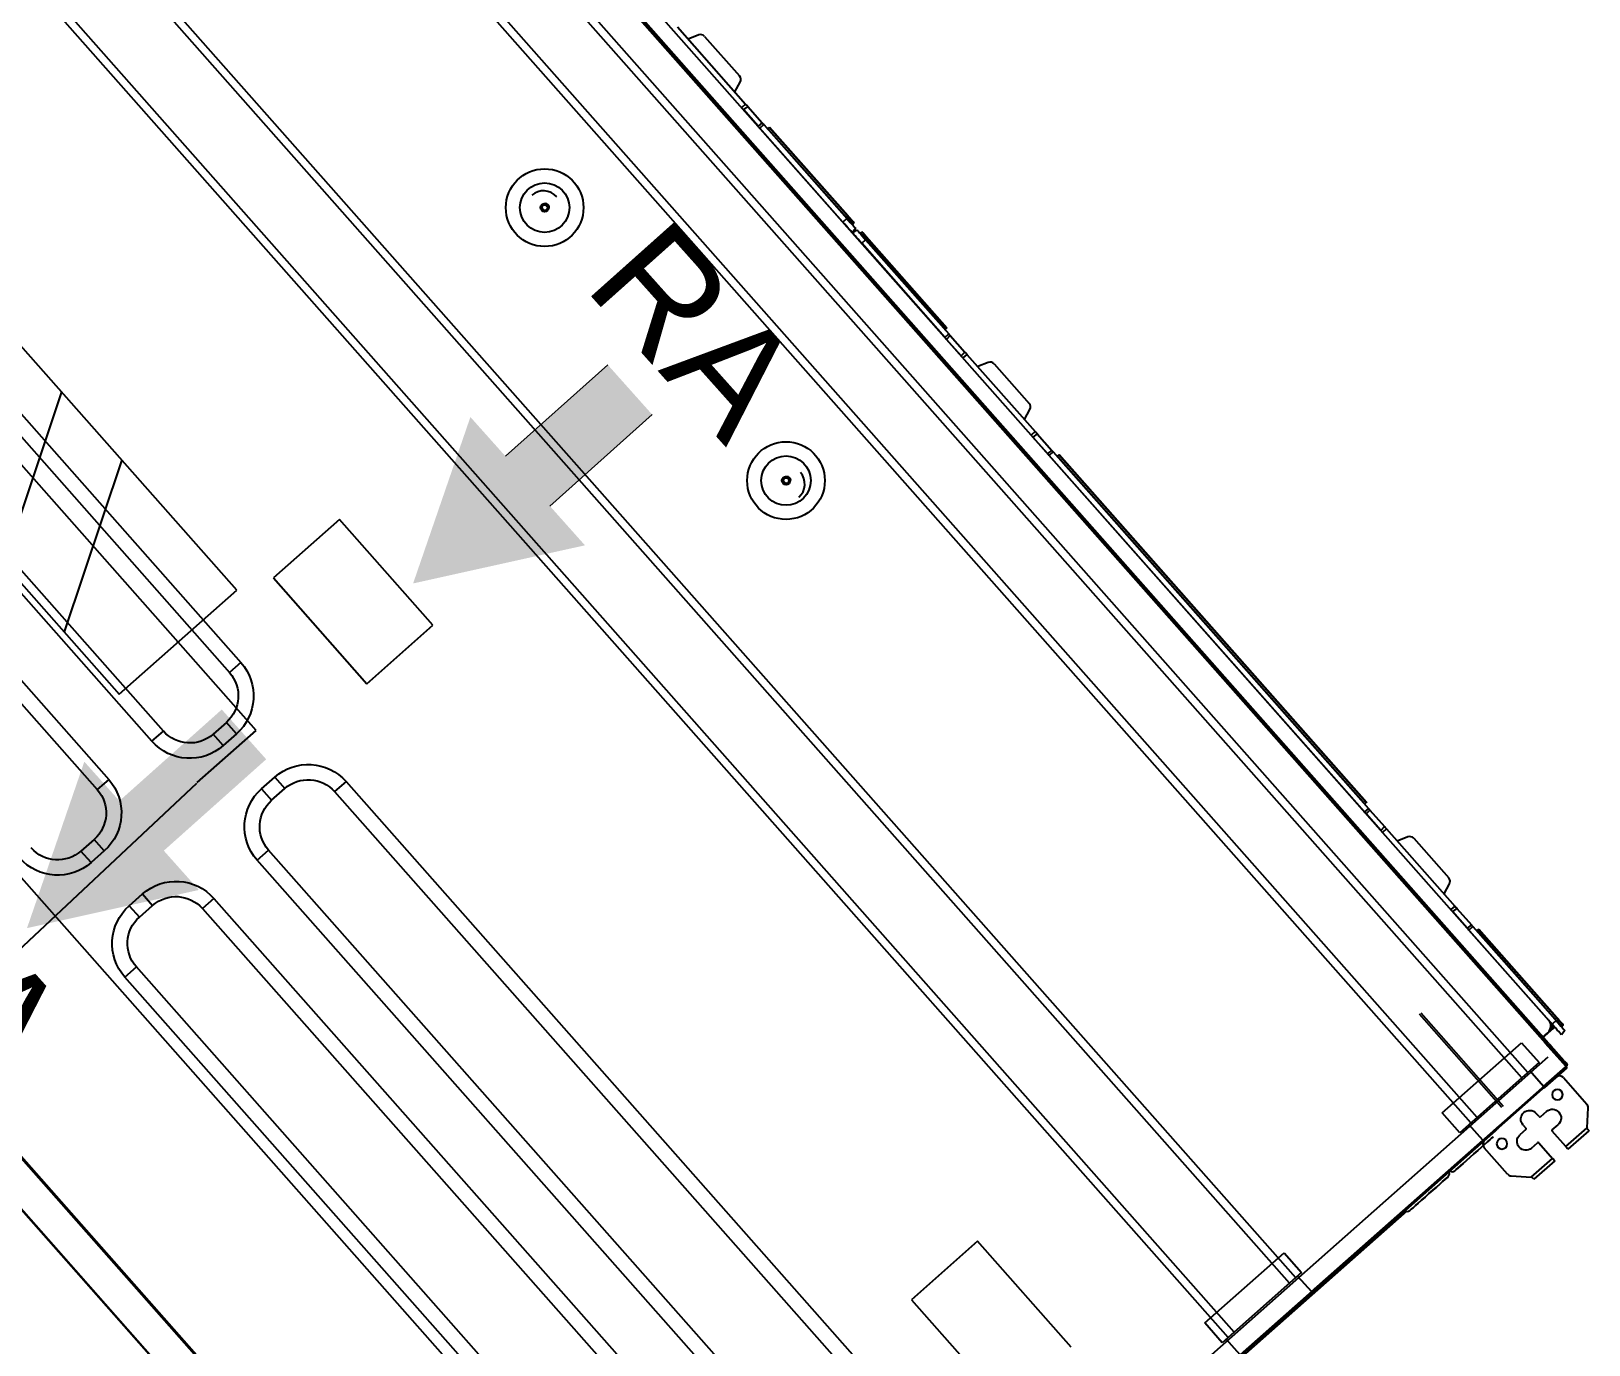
# Model space of a CAD drawing. Extents: x -678889171 to 586587, y -792238163 to 335485.
# Drawn here: x 76484 to 77366, y 41616 to 42361 of the extents above; entities that cross this region are included whole.
import ezdxf
from ezdxf.enums import TextEntityAlignment as Align

# ---------------------------------------------------------------- set-up
doc = ezdxf.new("R2010")
doc.units = 0
doc.header["$MEASUREMENT"] = 0
doc.layers.get('0').update_dxf_attribs({"color": 8})
for name, color, linetype in [('E-POW-BLOCK', 4, 'Continuous'), ('E-SWIT-AIR', 6, 'Continuous'), ('LG-AIRCON', 3, 'Continuous')]:
    doc.layers.add(name, color=color, linetype=linetype)
doc.layers.add('LATS_EQ_IDU', color=7, linetype='Continuous', lineweight=0)
doc.layers.add('Supply Duct', color=8, linetype='Continuous', lineweight=0)
doc.styles.add('LG-TEXT', font='arial.ttf')

# ---------------------------------------------------------------- blocks, each defined once
blk = doc.blocks.new('rsdftjhsrtjsrtj')
at = {"layer": 'LATS_EQ_IDU', "ltscale": 0.5, "true_color": 0x636466}
for points in [[(13305.57, 765944.21), (13343.38, 765944.39), (13343.75, 765866.62), (13373.59, 765866.76), (13325.26, 765779.49), (13276.11, 765866.29), (13305.94, 765866.44)], [(13344.77, 765651.1), (13306.95, 765650.92), (13307.33, 765573.14), (13277.49, 765572.99), (13326.65, 765486.19), (13374.97, 765573.46), (13345.14, 765573.32)]]:
    blk.add_hatch(color=251, dxfattribs=at).paths.add_polyline_path(points)
at = {"layer": 'LATS_EQ_IDU', "color": 251, "ltscale": 0.5, "true_color": 0x636466}
for p, q in [((13305.94, 765866.44), (13305.57, 765944.21)), ((13305.94, 765866.44), (13305.57, 765944.21)), ((13343.75, 765866.62), (13343.38, 765944.39)), ((13343.75, 765866.62), (13343.38, 765944.39))]:
    blk.add_line(p, q, dxfattribs=at)
at = {"layer": 'LG-AIRCON', "color": 251, "linetype": 'Continuous', "true_color": 0x636466}
for p, q in [((13199.58, 766106.64, 12.04), (13197.39, 766100.62, 12.79)), ((13202.4, 766108.62, 11.79), (13232.38, 766108.62, 11.79)), ((13237.39, 766100.62, 12.79), (13235.2, 766106.64, 12.04)), ((13265.39, 766102.12, 21.04), (13332.24, 766102.12, 21.04)), ((13265.39, 766100.92, 21.49), (13265.39, 766101.86, 21.33)), ((13332.24, 766101.86, 21.33), (13265.39, 766101.86, 21.33)), ((13332.24, 766101.86, 21.33), (13332.24, 766100.87, 21.5)), ((13337.78, 766101.86, 15.79), (13337.95, 766100.87, 15.79)), ((13344.7, 766101.86, 15.79), (13344.53, 766100.87, 15.79)), ((13350.24, 766102.12, 21.04), (13417.09, 766102.12, 21.04)), ((13350.24, 766101.86, 21.33), (13350.24, 766100.87, 21.5)), ((13417.09, 766101.86, 21.33), (13350.24, 766101.86, 21.33)), ((13417.09, 766101.86, 21.33), (13417.09, 766100.92, 21.49)), ((13447.28, 766106.64, 12.04), (13445.09, 766100.62, 12.79)), ((13450.1, 766108.62, 11.79), (13480.08, 766108.62, 11.79)), ((13485.09, 766100.62, 12.79), (13482.9, 766106.64, 12.04)), ((13513.09, 766102.12, 21.04), (13776.09, 766102.12, 21.04)), ((13513.09, 766100.92, 21.49), (13513.09, 766101.86, 21.33)), ((13776.09, 766101.86, 21.33), (13513.09, 766101.86, 21.33)), ((13776.09, 766101.86, 21.33), (13776.09, 766100.92, 21.49)), ((13806.28, 766106.64, 12.04), (13804.09, 766100.62, 12.79)), ((13809.1, 766108.62, 11.79), (13839.08, 766108.62, 11.79)), ((13844.09, 766100.62, 12.79), (13841.9, 766106.64, 12.04)), ((13872.09, 766102.12, 21.04), (13938.94, 766102.12, 21.04)), ((13872.09, 766100.92, 21.49), (13872.09, 766101.86, 21.33)), ((13938.94, 766101.86, 21.33), (13872.09, 766101.86, 21.33)), ((13938.94, 766101.86, 21.33), (13938.94, 766100.87, 21.5)), ((13944.48, 766101.86, 15.79), (13944.65, 766100.87, 15.79)), ((12741.39, 766097.62, 17.5), (13936.99, 766097.62, 17.5)), ((13188.2, 766100.62, 16.26), (13246.59, 766100.62, 16.26)), ((13246.59, 766100.62, 16.26), (13246.59, 766097.62, 16.79)), ((13248.35, 766100.62, 16.73), (13248.09, 766097.62, 17.19)), ((13260.55, 766097.62, 24.39), (13248.09, 766097.62, 17.19)), ((13248.35, 766100.62, 16.73), (13260.82, 766100.62, 23.93)), ((13260.82, 766100.62, 23.93), (13260.55, 766097.62, 24.39)), ((13262.05, 766100.62, 24.26), (13262.05, 766097.62, 24.79)), ((13262.05, 766100.62, 24.26), (13333.24, 766100.62, 24.26)), ((13333.24, 766097.62, 24.79), (13262.05, 766097.62, 24.79)), ((13265.39, 766100.87, 21.5), (13332.24, 766100.87, 21.5)), ((13333.24, 766100.62, 24.26), (13333.24, 766097.62, 24.79)), ((13340.71, 766100.62, 16.79), (13341.24, 766097.62, 16.79)), ((13341.24, 766097.62, 16.79), (13341.77, 766100.62, 16.79)), ((13349.24, 766100.62, 24.26), (13420.43, 766100.62, 24.26)), ((13349.24, 766097.62, 24.79), (13349.24, 766100.62, 24.26)), ((13420.43, 766097.62, 24.79), (13349.24, 766097.62, 24.79)), ((13350.24, 766100.87, 21.5), (13417.1, 766100.87, 21.5)), ((13420.43, 766097.62, 24.79), (13420.43, 766100.62, 24.26)), ((13421.93, 766097.62, 24.39), (13421.67, 766100.62, 23.93)), ((13421.67, 766100.62, 23.93), (13434.13, 766100.62, 16.73)), ((13434.4, 766097.62, 17.19), (13421.93, 766097.62, 24.39)), ((13434.4, 766097.62, 17.19), (13434.13, 766100.62, 16.73)), ((13435.9, 766100.62, 16.26), (13435.9, 766097.62, 16.79)), ((13435.9, 766100.62, 16.26), (13494.29, 766100.62, 16.26)), ((13494.29, 766100.62, 16.26), (13494.29, 766097.62, 16.79)), ((13496.05, 766100.62, 16.73), (13495.79, 766097.62, 17.19)), ((13508.25, 766097.62, 24.39), (13495.79, 766097.62, 17.19)), ((13496.05, 766100.62, 16.73), (13508.52, 766100.62, 23.93)), ((13508.52, 766100.62, 23.93), (13508.25, 766097.62, 24.39)), ((13509.75, 766100.62, 24.26), (13779.43, 766100.62, 24.26)), ((13509.75, 766100.62, 24.26), (13509.75, 766097.62, 24.79)), ((13779.43, 766097.62, 24.79), (13509.75, 766097.62, 24.79)), ((13513.09, 766100.87, 21.5), (13776.1, 766100.87, 21.5)), ((13779.43, 766100.62, 24.26), (13779.43, 766097.62, 24.79)), ((13780.67, 766100.62, 23.93), (13780.93, 766097.62, 24.39)), ((13780.67, 766100.62, 23.93), (13793.13, 766100.62, 16.73)), ((13793.4, 766097.62, 17.19), (13780.93, 766097.62, 24.39)), ((13793.13, 766100.62, 16.73), (13793.4, 766097.62, 17.19)), ((13794.9, 766100.62, 16.26), (13794.9, 766097.62, 16.79)), ((13794.9, 766100.62, 16.26), (13853.29, 766100.62, 16.26)), ((13853.29, 766100.62, 16.26), (13853.29, 766097.62, 16.79)), ((13855.05, 766100.62, 16.73), (13854.79, 766097.62, 17.19)), ((13867.25, 766097.62, 24.39), (13854.79, 766097.62, 17.19)), ((13855.05, 766100.62, 16.73), (13867.52, 766100.62, 23.93)), ((13867.52, 766100.62, 23.93), (13867.25, 766097.62, 24.39)), ((13868.75, 766100.62, 24.26), (13939.94, 766100.62, 24.26)), ((13868.75, 766100.62, 24.26), (13868.75, 766097.62, 24.79)), ((13939.94, 766097.62, 24.79), (13868.75, 766097.62, 24.79)), ((13872.09, 766100.87, 21.5), (13938.94, 766100.87, 21.5)), ((13939.94, 766100.62, 24.26), (13939.94, 766097.62, 24.79)), ((13942.19, 766094.62, 15.7), (13941.39, 766094.62, 15.7)), ((13942.19, 766087.82, 15.7), (13942.19, 766094.62, 15.7)), ((13947.41, 766100.62, 16.79), (13947.94, 766097.62, 16.79)), ((12715.39, 766088.42, 36.9), (13962.99, 766088.42, 36.9)), ((13962.99, 766087.62, 37.7), (12715.39, 766087.62, 37.7)), ((13946.99, 766089.02, -313.5), (12731.39, 766089.02, -313.5)), ((12736.39, 766088.62, 17.5), (13941.99, 766088.62, 17.5)), ((13941.99, 766088.62, 17.5), (13941.99, 766092.62, 17.5)), ((13963.19, 766087.62, 36.1), (13945.39, 766087.62, 36.1)), ((13946.99, 766088.42, -313.5), (13946.99, 766089.02, -313.5)), ((13947.99, 766088.42, -314.5), (13947.99, 766089.02, -314.5)), ((13948.99, 766089.02, -315.5), (13948.99, 766088.42, -315.5)), ((13959.99, 766089.02, -315.5), (13948.99, 766089.02, -315.5)), ((13959.99, 766088.42, -315.5), (13959.99, 766089.02, -315.5)), ((13962.99, 766089.02, -318.5), (13962.99, 766088.42, -318.5)), ((13962.99, 766087.62, 37.7), (13962.99, 766087.42, 37.7)), ((13963.19, 766087.42, 37.7), (13962.99, 766087.42, 37.7)), ((13963.19, 766088.42, -307.5), (13963.19, 766087.62, -307.5)), ((13963.19, 766087.62, -316.5), (13963.79, 766087.62, -316.5)), ((13963.19, 766087.62, 36.1), (13963.19, 766086.62, 36.1)), ((13963.19, 766070.62, 37.7), (13963.19, 766087.42, 37.7)), ((13963.19, 766086.62, 36.9), (13963.19, 765399.02, 36.9)), ((13963.79, 765900.22, -313.5), (13963.79, 766084.62, -313.5)), ((13963.99, 766087.42, 36.9), (13963.99, 766070.62, 36.9)), ((13936.39, 766017.62, 39.7), (13936.39, 766077.62, 39.7)), ((13936.39, 766077.62, 39.7), (13951.39, 766077.62, 39.7)), ((13951.39, 766077.62, 39.7), (13951.39, 766017.62, 39.7)), ((13952.39, 765402.02, 36.9), (13952.39, 766083.62, 36.9)), ((13963.99, 766079.42, 6.2), (13963.99, 766069.92, 6.2)), ((13966.99, 766082.42, 6.2), (13986.95, 766082.42, 6.2)), ((13997.09, 766073.52, 6.2), (13989.07, 766081.54, 6.2)), ((13951.39, 766069.15, 37.7), (12726.99, 766069.15, 37.7)), ((13963.19, 766070.62, 37.7), (13951.39, 766070.62, 37.7)), ((13962.69, 766069.42, 6.2), (13963.49, 766069.42, 6.2)), ((13997.09, 766057.42, 6.2), (13997.09, 766073.52, 6.2)), ((13998.99, 766073.22, 4.3), (13998.99, 766057.42, 4.3)), ((13951.39, 766064.53, 29.7), (12726.99, 766064.53, 29.7)), ((13974.89, 766062.42, 6.2), (13974.89, 766057.92, 6.2)), ((13984.89, 766057.92, 6.2), (13984.89, 766062.42, 6.2)), ((13974.39, 766057.42, 6.2), (13971.89, 766057.42, 6.2)), ((13997.09, 766057.42, 6.2), (13985.39, 766057.42, 6.2)), ((13885.89, 766046.02, -92.7), (13956.39, 766046.02, -92.7)), ((13956.39, 766045.02, -91.7), (13885.89, 766045.02, -91.7)), ((13971.89, 766047.42, 6.2), (13974.39, 766047.42, 6.2)), ((13974.89, 766046.92, 6.2), (13974.89, 766042.42, 6.2)), ((13984.89, 766042.42, 6.2), (13984.89, 766046.92, 6.2)), ((13985.39, 766047.42, 6.2), (13997.09, 766047.42, 6.2)), ((13997.09, 766031.32, 6.2), (13997.09, 766047.42, 6.2)), ((13998.99, 766047.42, 4.3), (13998.99, 766031.62, 4.3)), ((13962.69, 766035.42, 6.2), (13963.49, 766035.42, 6.2)), ((13963.99, 766025.42, 6.2), (13963.99, 766034.92, 6.2)), ((13963.99, 766033.22, -91.7), (13963.99, 765837.22, -91.7)), ((13989.07, 766023.29, 6.2), (13997.09, 766031.32, 6.2)), ((13951.39, 766030.7, 29.7), (12726.99, 766030.7, 29.7)), ((13951.39, 766026.08, 37.7), (12726.99, 766026.08, 37.7)), ((13963.19, 766024.62, 37.7), (13951.39, 766024.62, 37.7)), ((13963.19, 765895.02, 37.7), (13963.19, 766024.62, 37.7)), ((13963.99, 766024.62, 36.9), (13963.99, 765895.02, 36.9)), ((13986.95, 766022.42, 6.2), (13966.99, 766022.42, 6.2)), ((13951.39, 766017.62, 39.7), (13936.39, 766017.62, 39.7)), ((13964.79, 765965.72, -313.4), (13964.79, 765826.22, -313.4)), ((13951.39, 765893.55, 37.7), (12726.99, 765893.55, 37.7)), ((13936.39, 765898.02, 39.7), (13951.39, 765898.02, 39.7)), ((13936.39, 765838.02, 39.7), (13936.39, 765898.02, 39.7)), ((13951.39, 765898.02, 39.7), (13951.39, 765838.02, 39.7)), ((13951.39, 765895.02, 37.7), (13963.19, 765895.02, 37.7)), ((13951.39, 765888.93, 29.7), (12726.99, 765888.93, 29.7)), ((13951.39, 765847.1, 29.7), (12726.99, 765847.1, 29.7)), ((13951.39, 765842.48, 37.7), (12726.99, 765842.48, 37.7)), ((13951.39, 765838.02, 39.7), (13936.39, 765838.02, 39.7)), ((13963.19, 765841.02, 37.7), (13951.39, 765841.02, 37.7)), ((13270.49, 765772.22, 38.7), (13270.49, 765722.22, 38.7)), ((13350.49, 765772.22, 38.7), (13270.49, 765772.22, 38.7)), ((13350.49, 765722.22, 38.7), (13350.49, 765772.22, 38.7)), ((13816.49, 765772.22, 38.7), (13816.49, 765722.22, 38.7)), ((13896.49, 765772.22, 38.7), (13816.49, 765772.22, 38.7)), ((13270.49, 765722.22, 38.7), (13350.49, 765722.22, 38.7)), ((13816.49, 765722.22, 38.7), (13896.49, 765722.22, 38.7)), ((12834.39, 765676.68, 32.7), (13294.19, 765676.68, 32.7)), ((13294.19, 765676.68, 32.7), (13294.19, 765668.02, 37.7)), ((13384.19, 765676.68, 32.7), (13843.99, 765676.68, 32.7)), ((13384.19, 765676.68, 32.7), (13384.19, 765668.02, 37.7)), ((12834.39, 765668.02, 37.7), (13294.19, 765668.02, 37.7)), ((13384.19, 765668.02, 37.7), (13843.99, 765668.02, 37.7)), ((13314.19, 765648.02, 37.7), (13314.19, 765638.02, 37.7)), ((13322.85, 765648.02, 32.7), (13314.19, 765648.02, 37.7)), ((13322.85, 765648.02, 32.7), (13322.85, 765638.02, 32.7)), ((13355.53, 765638.02, 32.7), (13355.53, 765648.02, 32.7)), ((13355.53, 765648.02, 32.7), (13364.19, 765648.02, 37.7)), ((13364.19, 765638.02, 37.7), (13364.19, 765648.02, 37.7)), ((13322.85, 765638.02, 32.7), (13314.19, 765638.02, 37.7)), ((13355.53, 765638.02, 32.7), (13364.19, 765638.02, 37.7)), ((13294.19, 765618.02, 37.7), (12834.39, 765618.02, 37.7)), ((13294.19, 765609.35, 32.7), (13294.19, 765618.02, 37.7)), ((13384.19, 765609.35, 32.7), (13384.19, 765618.02, 37.7)), ((13843.99, 765618.02, 37.7), (13384.19, 765618.02, 37.7)), ((13294.19, 765609.35, 32.7), (12834.39, 765609.35, 32.7)), ((13843.99, 765609.35, 32.7), (13384.19, 765609.35, 32.7)), ((12834.39, 765576.68, 32.7), (13294.19, 765576.68, 32.7)), ((13294.19, 765576.68, 32.7), (13294.19, 765568.02, 37.7)), ((13384.19, 765576.68, 32.7), (13384.19, 765568.02, 37.7)), ((13384.19, 765576.68, 32.7), (13843.99, 765576.68, 32.7)), ((12834.39, 765568.02, 37.7), (13294.19, 765568.02, 37.7)), ((13384.19, 765568.02, 37.7), (13843.99, 765568.02, 37.7)), ((13322.85, 765548.02, 32.7), (13314.19, 765548.02, 37.7)), ((13314.19, 765548.02, 37.7), (13314.19, 765538.02, 37.7)), ((13322.85, 765548.02, 32.7), (13322.85, 765538.02, 32.7)), ((13355.53, 765538.02, 32.7), (13355.53, 765548.02, 32.7)), ((13355.53, 765548.02, 32.7), (13364.19, 765548.02, 37.7)), ((13364.19, 765538.02, 37.7), (13364.19, 765548.02, 37.7)), ((13322.85, 765538.02, 32.7), (13314.19, 765538.02, 37.7)), ((13355.53, 765538.02, 32.7), (13364.19, 765538.02, 37.7)), ((13384.19, 765509.35, 32.7), (13384.19, 765518.02, 37.7)), ((13843.99, 765518.02, 37.7), (13384.19, 765518.02, 37.7)), ((12736.19, 765502.62, 36.9), (13942.19, 765502.62, 36.9)), ((13843.99, 765509.35, 32.7), (13384.19, 765509.35, 32.7)), ((12715.39, 765398.02, 37.7), (13962.99, 765398.02, 37.7)), ((13962.99, 765397.22, 36.9), (12715.39, 765397.22, 36.9)), ((13941.39, 765378.22, 18.5), (12736.39, 765378.22, 18.5)), ((13938.99, 765378.02, 17.5), (12739.39, 765378.02, 17.5))]:
    blk.add_line(p, q, dxfattribs=at)
at = {"layer": 'LG-AIRCON', "color": 251, "linetype": 'Continuous', "true_color": 0x636466, "extrusion": (0, 0, -1)}
for centre in [(-13971.89, 766073.42, -6.2), (-13971.89, 766031.42, -6.2)]:
    blk.add_circle(centre, 3, dxfattribs=at)
at = {"layer": 'LG-AIRCON', "color": 251, "linetype": 'Continuous', "true_color": 0x636466, "extrusion": (1, 0, 0)}
for centre in [(766015.72, -294.4, 13965.69), (765981.72, -294.4, 13965.69)]:
    blk.add_circle(centre, 14.5, dxfattribs=at)
at = {"layer": 'LG-AIRCON', "color": 251, "linetype": 'Continuous', "true_color": 0x636466}
for centre, radius in [((13215.09, 765976.42, 37.7), 22), ((13421.58, 765976.42, 37.7), 22), ((13215.09, 765976.42, 29.7), 14), ((13421.58, 765976.42, 29.7), 14), ((13215.09, 765976.42, 31.7), 2.4), ((13421.58, 765976.42, 31.7), 2.4), ((13215.09, 765976.42, 31.7), 1.6), ((13421.58, 765976.42, 31.7), 1.6)]:
    blk.add_circle(centre, radius, dxfattribs=at)
at = {"layer": 'LG-AIRCON', "color": 251, "linetype": 'Continuous', "true_color": 0x636466, "extrusion": (0, 1.53444e-06, -1)}
for centre in [(-13215.09, 765977.04, -28.41), (-13215.09, 765977.04, -26.11)]:
    blk.add_circle(centre, 2, dxfattribs=at)
at = {"layer": 'LG-AIRCON', "color": 251, "linetype": 'Continuous', "true_color": 0x636466, "extrusion": (0, -1.53444e-06, 1)}
for centre in [(13421.58, 765977.04, 28.41), (13421.58, 765977.04, 26.11)]:
    blk.add_circle(centre, 2, dxfattribs=at)
at = {"layer": 'LG-AIRCON', "color": 251, "linetype": 'Continuous', "true_color": 0x636466, "extrusion": (-1, 0, 0)}
for centre, radius, start, end in [((-766101.82, 21.04, -13265.39), 0.3, 99.46232, 180), ((-766101.82, 21.04, -13332.24), 0.3, 99.46232, 180), ((-766101.82, 21.04, -13513.09), 0.3, 99.46232, 180), ((-766101.82, 21.04, -13872.09), 0.3, 99.46232, 180), ((-766101.82, 21.04, -13938.94), 0.3, 99.46232, 180), ((-766100.92, 21.79, -13332.24), 0.3, 279.46232, 360), ((-766100.92, 21.79, -13938.94), 0.3, 279.46232, 360), ((-766094.62, 12.7, -13941.39), 3, 90, 180), ((-766088.62, 17.7, -13941.99), 0.2, 270, 0)]:
    blk.add_arc(centre, radius, start, end, dxfattribs=at)
at = {"layer": 'LG-AIRCON', "color": 251, "linetype": 'Continuous', "true_color": 0x636466, "extrusion": (0, 1, 0)}
for centre, radius, start, end in [((-13332.24, 15.79, 766102.12), 5.25, 90, 180), ((-13350.24, 15.79, 766102.12), 5.25, 0, 90), ((-13938.94, 15.79, 766102.12), 5.25, 90, 180), ((-13262.05, 21.79, 766100.62), 2.47, 60, 90), ((-13332.24, 15.79, 766100.87), 5.71, 90, 180), ((-13333.24, 16.79, 766100.62), 7.47, 90, 180), ((-13349.24, 16.79, 766100.62), 7.47, 0, 90), ((-13350.24, 15.79, 766100.87), 5.71, 0, 90), ((-13420.43, 21.79, 766100.62), 2.47, 90, 120), ((-13509.75, 21.79, 766100.62), 2.47, 60, 90), ((-13779.43, 21.79, 766100.62), 2.47, 90, 120), ((-13868.75, 21.79, 766100.62), 2.47, 60, 90), ((-13938.94, 15.79, 766100.87), 5.71, 90, 180), ((-13939.94, 16.79, 766100.62), 7.47, 90, 180), ((-13946.99, -314.5, 766089.02), 1, 90, 180), ((-13959.99, -318.5, 766089.02), 3, 90, 180), ((-13960.19, -307.5, 766088.42), 3, 90, 180), ((-13963.19, 36.9, 766087.42), 0.8, 90, 180), ((-13997.09, 4.3, 766073.22), 1.9, 99.08472, 180), ((-13997.09, 4.3, 766047.42), 1.9, 90, 180), ((-13963.19, 36.9, 766024.62), 0.8, 90, 180)]:
    blk.add_arc(centre, radius, start, end, dxfattribs=at)
at = {"layer": 'LG-AIRCON', "color": 251, "linetype": 'Continuous', "true_color": 0x636466, "extrusion": (0, -1, 0)}
for centre, radius, start, end in [((13332.24, 15.79, -766101.86), 5.54, 0, 90), ((13350.24, 15.79, -766101.86), 5.54, 90, 180), ((13938.94, 15.79, -766101.86), 5.54, 0, 90), ((13246.59, 19.79, -766100.62), 3.53, 270, 300), ((13262.05, 21.79, -766097.62), 3, 90, 120), ((13333.24, 16.79, -766097.62), 8, 0, 90), ((13349.24, 16.79, -766097.62), 8, 90, 180), ((13420.43, 21.79, -766097.62), 3, 60, 90), ((13435.9, 19.79, -766100.62), 3.53, 240, 270), ((13494.29, 19.79, -766100.62), 3.53, 270, 300), ((13509.75, 21.79, -766097.62), 3, 90, 120), ((13779.43, 21.79, -766097.62), 3, 60, 90), ((13794.9, 19.79, -766100.62), 3.53, 240, 270), ((13853.29, 19.79, -766100.62), 3.53, 270, 300), ((13868.75, 21.79, -766097.62), 3, 90, 120), ((13939.94, 16.79, -766097.62), 8, 0, 90), ((13948.99, -314.5, -766089.02), 1, 180, 270), ((13963.19, 36.9, -766070.62), 0.8, 0, 90), ((13997.09, 4.3, -766057.42), 1.9, 0, 90), ((13962.99, -91.7, -766033.22), 1, 0, 90), ((13997.09, 4.3, -766031.62), 1.9, 0, 80.91528), ((13963.19, 36.9, -765895.02), 0.8, 0, 90)]:
    blk.add_arc(centre, radius, start, end, dxfattribs=at)
at = {"layer": 'LG-AIRCON', "color": 251, "linetype": 'Continuous', "true_color": 0x636466}
for centre, radius, start, end in [((13337.49, 766101.82, 15.79), 0.3, 9.46232, 90), ((13345, 766101.82, 15.79), 0.3, 90, 170.53768), ((13944.19, 766101.82, 15.79), 0.3, 9.46232, 90), ((13338.25, 766100.92, 15.79), 0.3, 189.46232, 270), ((13344.24, 766100.92, 15.79), 0.3, 270, 350.53768), ((13936.99, 766092.62, 17.5), 5, 0, 90), ((13938.99, 766094.62, -303.5), 3, 0, 90), ((13944.95, 766100.92, 15.79), 0.3, 189.46232, 270), ((13966.99, 766079.42, 6.2), 3, 90, 180), ((13986.95, 766079.42, 6.2), 3, 45, 90), ((13974.39, 766057.92, 6.2), 0.5, 270, 0), ((13985.39, 766057.92, 6.2), 0.5, 180, 270), ((13974.39, 766046.92, 6.2), 0.5, 0, 90), ((13985.39, 766046.92, 6.2), 0.5, 90, 180), ((13966.99, 766025.42, 6.2), 3, 180, 270), ((13986.95, 766025.42, 6.2), 3, 270, 315), ((13963.69, 766001.22, -294.4), 2, 270, 0), ((13963.69, 765996.22, -294.4), 2, 0, 90), ((13963.69, 765967.22, -294.4), 2, 270, 0)]:
    blk.add_arc(centre, radius, start, end, dxfattribs=at)
at = {"layer": 'LG-AIRCON', "color": 251, "linetype": 'Continuous', "true_color": 0x636466, "extrusion": (1, 0, 0)}
for centre, radius, start, end in [((766101.82, 21.04, 13350.24), 0.3, 0, 80.53768), ((766101.82, 21.04, 13417.09), 0.3, 0, 80.53768), ((766101.82, 21.04, 13776.09), 0.3, 0, 80.53768), ((766100.92, 21.79, 13350.24), 0.3, 180, 260.53768), ((766094.62, 12.7, 13942.19), 3, 0, 90), ((766087.62, 36.9, 13962.99), 0.8, 0, 90), ((766084.62, -316.5, 13963.79), 3, 0, 90)]:
    blk.add_arc(centre, radius, start, end, dxfattribs=at)
at = {"layer": 'LG-AIRCON', "color": 251, "linetype": 'Continuous', "true_color": 0x636466, "extrusion": (0, 0, -1)}
for centre, radius, start, end in [((-13963.49, 766069.92, -6.2), 0.5, 180, 270), ((-13979.89, 766062.42, -6.2), 5, 0, 180), ((-13971.89, 766052.42, -6.2), 5, 270, 90), ((-13979.89, 766042.42, -6.2), 5, 180, 0), ((-13963.49, 766034.92, -6.2), 0.5, 90, 180), ((-13294.19, 765648.02, -37.7), 20, 90, 180), ((-13384.19, 765648.02, -37.7), 20, 0, 90), ((-13294.19, 765638.02, -37.7), 20, 180, 270), ((-13384.19, 765638.02, -37.7), 20, 270, 0), ((-13294.19, 765548.02, -37.7), 20, 90, 180), ((-13384.19, 765548.02, -37.7), 20, 0, 90), ((-13294.19, 765538.02, -37.7), 20, 180, 270), ((-13384.19, 765538.02, -37.7), 20, 270, 0)]:
    blk.add_arc(centre, radius, start, end, dxfattribs=at)
at = {"layer": 'LG-AIRCON', "color": 251, "linetype": 'Continuous', "true_color": 0x636466, "extrusion": (0, -1.53444e-06, 1)}
for centre, start, end in [((13214.99, 765975.61, 28.41), 90, 180), ((13423.48, 765975.61, 28.41), 0, 90)]:
    blk.add_arc(centre, 10, start, end, dxfattribs=at)
at = {"layer": 'LG-AIRCON', "color": 251, "linetype": 'Continuous', "true_color": 0x636466, "extrusion": (0, -3.63163e-16, -1)}
for centre, start, end in [((-13294.19, 765648.02, -32.7), 90, 180), ((-13384.19, 765648.02, -32.7), 0, 90), ((-13294.19, 765638.02, -32.7), 180, 270), ((-13384.19, 765638.02, -32.7), 270, 0), ((-13294.19, 765548.02, -32.7), 90, 180), ((-13384.19, 765548.02, -32.7), 0, 90), ((-13294.19, 765538.02, -32.7), 180, 270), ((-13384.19, 765538.02, -32.7), 270, 0)]:
    blk.add_arc(centre, 28.66, start, end, dxfattribs=at)
at = {"layer": 'LG-AIRCON', "color": 251, "linetype": 'Continuous', "true_color": 0x636466, "extrusion": (-2.13653e-16, 0.124035, 0.992278)}
for centre, major_axis, start_param, end_param in [((13202.4, 766105.62, 12.16), (0, 3, -0.37), 0, 1.22173), ((13232.38, 766105.62, 12.16), (0, -3, 0.37), 1.919862, 3.141593), ((13450.1, 766105.62, 12.16), (0, 3, -0.37), 0, 1.22173), ((13480.08, 766105.62, 12.16), (0, -3, 0.37), 1.919862, 3.141593), ((13809.1, 766105.62, 12.16), (0, -3, 0.37), 3.141593, 4.363323), ((13839.08, 766105.62, 12.16), (0, -3, 0.37), 1.919862, 3.141593)]:
    blk.add_ellipse(centre, major_axis=major_axis, ratio=0.992278, start_param=start_param, end_param=end_param, dxfattribs=at)
at = {"layer": 'LG-AIRCON', "color": 251, "linetype": 'Continuous', "true_color": 0x636466, "extrusion": (-0.707107, 0, -0.707107)}
for centre, major_axis, start_param, end_param in [((13265.09, 766100.92, 21.79), (0.3, 0, -0.3), 0.165149, 1.570796), ((13512.79, 766100.92, 21.79), (0.3, 0, -0.3), 0.165149, 1.570796), ((13871.79, 766100.92, 21.79), (-0.3, 0, 0.3), 3.306741, 4.712389)]:
    blk.add_ellipse(centre, major_axis=major_axis, ratio=0.707107, start_param=start_param, end_param=end_param, dxfattribs=at)
at = {"layer": 'LG-AIRCON', "color": 251, "linetype": 'Continuous', "true_color": 0x636466, "extrusion": (0, -0.164399, -0.986394)}
for centre, major_axis, start_param, end_param in [((13265.09, 766100.92, 21.49), (0, 0.3, -0.05), 1.570796, 1.735945), ((13417.39, 766100.92, 21.49), (0, -0.3, 0.05), 1.405648, 1.570796), ((13512.79, 766100.92, 21.49), (0, 0.3, -0.05), 1.570796, 1.735945), ((13871.79, 766100.92, 21.49), (0, -0.3, 0.05), 4.712389, 4.877538)]:
    blk.add_ellipse(centre, major_axis=major_axis, ratio=0.986394, start_param=start_param, end_param=end_param, dxfattribs=at)
at = {"layer": 'LG-AIRCON', "color": 251, "linetype": 'Continuous', "true_color": 0x636466, "extrusion": (0.707107, 0, -0.707107)}
blk.add_ellipse((13417.39, 766100.92, 21.79), major_axis=(0.3, 0, 0.3), ratio=0.707107, start_param=1.570796, end_param=2.976444, dxfattribs=at)
at = {"layer": 'LG-AIRCON', "color": 251, "linetype": 'Continuous', "true_color": 0x636466, "extrusion": (-1.73708e-23, -0.164399, -0.986394)}
blk.add_ellipse((13776.39, 766100.92, 21.49), major_axis=(0, -0.3, 0.05), ratio=0.986394, start_param=1.405648, end_param=1.570796, dxfattribs=at)
at = {"layer": 'LG-AIRCON', "color": 251, "linetype": 'Continuous', "true_color": 0x636466, "extrusion": (-0.707107, 0, 0.707107)}
blk.add_ellipse((13776.39, 766100.92, 21.79), major_axis=(0.3, 0, 0.3), ratio=0.707107, start_param=3.306741, end_param=4.712389, dxfattribs=at)
at = {"layer": 'LG-AIRCON', "color": 251, "linetype": 'Continuous', "true_color": 0x636466, "extrusion": (0.707107, 0.707107, 0)}
blk.add_ellipse((13997.09, 766073.52, 4.3), major_axis=(1.9, -1.9), ratio=0.707107, start_param=-1.570796, end_param=-1.412238, dxfattribs=at)
at = {"layer": 'LG-AIRCON', "color": 251, "linetype": 'Continuous', "true_color": 0x636466, "extrusion": (0.707107, -0.707107, 0)}
blk.add_ellipse((13997.09, 766031.32, 4.3), major_axis=(1.9, 1.9), ratio=0.707107, start_param=1.412238, end_param=1.570796, dxfattribs=at)
at = {"layer": 'LATS_EQ_IDU', "color": 251, "true_color": 0x636466, "style": 'LG-TEXT'}
for s, p in [('RA', (13324.09, 765963.1)), ('SA', (13324.59, 765409.48))]:
    blk.add_text(s, height=63, rotation=0.27439, dxfattribs=at).set_placement(p, align=Align.CENTER)
blk = doc.blocks.new('1PH ISOLATOR')
at = {"color": 4}
blk.add_line((824.308, 1142.35), (819.308, 1142.35), dxfattribs=at)
at = {"layer": 'E-SWIT-AIR'}
for p, q in [((824.308, 1143.462), (819.308, 1143.462)), ((819.308, 1141.239), (819.308, 1143.462)), ((824.308, 1141.239), (824.308, 1143.462)), ((825.975, 1142.35), (824.308, 1142.35)), ((825.975, 1141.239), (825.975, 1142.35)), ((819.308, 1141.239), (824.308, 1141.239))]:
    blk.add_line(p, q, dxfattribs=at)
at = {"layer": 'E-SWIT-AIR', "color": 3}
for p, q in [((820.563, 1143.462), (821.847, 1141.239)), ((821.847, 1143.462), (823.13, 1141.239))]:
    blk.add_line(p, q, dxfattribs=at)

msp = doc.modelspace()

# ---------------------------------------------------------------- linework, layer by layer
at = {"color": 240, "true_color": 0xed1f24}
msp.add_line((76577.41, 41934.23, 118.26), (75073.23, 40526.4, 39.06), dxfattribs=at)

# ---------------------------------------------------------------- block references
at = {"layer": 'E-POW-BLOCK', "extrusion": (-3.24104e-05, -2.85986e-05, 1), "xscale": 40.0455250333554, "yscale": 40.0455250333554, "zscale": 40.0455250333554, "rotation": 311.4834841148626}
msp.add_blockref('1PH ISOLATOR', (20430.59, 36441.34, 115.38), dxfattribs=at)
at = {"layer": 'Supply Duct', "color": 3, "extrusion": (-5.52596e-08, 1.01499e-08, 1), "rotation": 311.483484141369}
msp.add_blockref('rsdftjhsrtjsrtj', (-505807.73, -455225.22, -38.71), dxfattribs=at)

doc.saveas('drawing.dxf')
